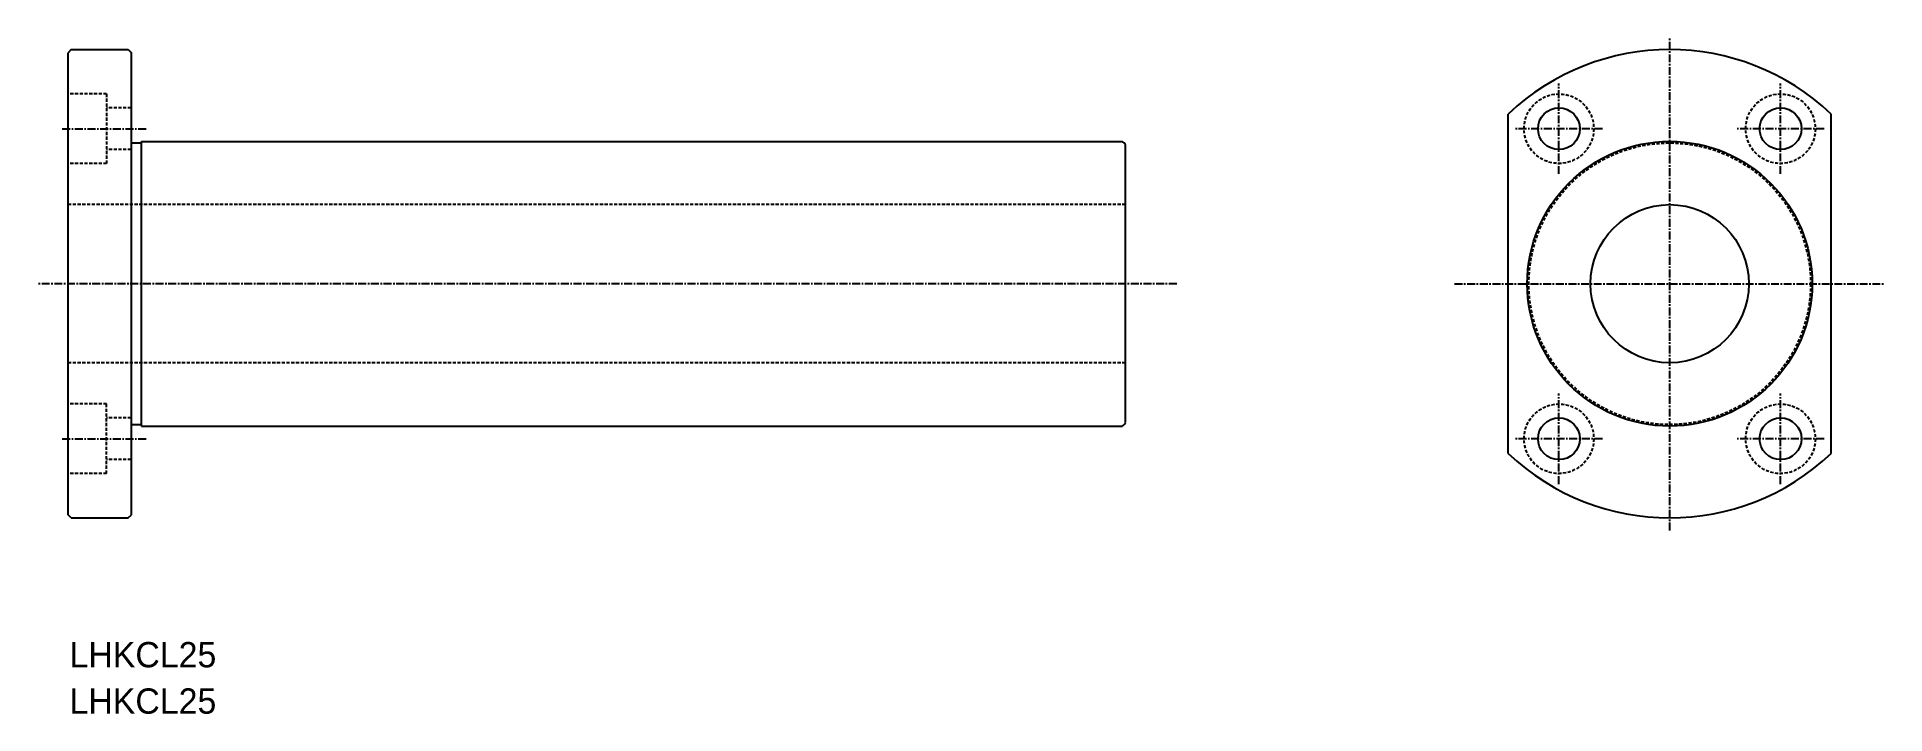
# Model space of a CAD drawing. Extents: x 243 to 535, y 130 to 238.
import ezdxf

# ---------------------------------------------------------------- set-up
doc = ezdxf.new("R2010")
doc.units = 0
doc.linetypes.add('CENTER', pattern=[2, 1.25, -0.25, 0.25, -0.25])
doc.linetypes.add('DASHED', pattern=[0.75, 0.5, -0.25])
doc.layers.get('0').update_dxf_attribs({"linetype": 'CONTINUOUS'})
doc.layers.add('CENTER', color=1, linetype='CENTER')

msp = doc.modelspace()

# ---------------------------------------------------------------- linework, layer by layer
at = {"color": 7, "linetype": 'CONTINUOUS'}
for p, q in [((248.83, 235.5), (248.33, 235)), ((248.33, 162), (248.33, 235)), ((248.83, 235.5), (257.83, 235.5)), ((257.83, 235.5), (258.33, 235)), ((258.33, 162), (258.33, 235)), ((475.78, 171.69), (475.78, 225.31)), ((526.78, 171.69), (526.78, 225.31)), ((258.33, 220.75), (259.93, 220.75)), ((259.93, 221), (414.78, 221)), ((259.93, 176), (259.93, 221)), ((415.33, 176.55), (415.33, 220.46)), ((258.33, 176.25), (259.93, 176.25)), ((259.93, 176), (414.78, 176)), ((248.83, 161.5), (248.33, 162)), ((248.83, 161.5), (257.83, 161.5)), ((257.83, 161.5), (258.33, 162))]:
    msp.add_line(p, q, dxfattribs=at)
at = {"color": 3, "linetype": 'DASHED'}
for p, q in [((254.43, 228.5), (248.33, 228.5)), ((254.43, 228.5), (254.43, 217.5)), ((258.29, 226.3), (254.43, 226.3)), ((258.29, 219.7), (254.43, 219.7)), ((254.43, 217.5), (248.33, 217.5)), ((415.33, 211), (248.33, 211)), ((415.33, 186), (248.33, 186)), ((254.43, 179.5), (248.33, 179.5)), ((254.43, 168.5), (254.43, 179.5)), ((258.29, 177.3), (254.43, 177.3)), ((258.29, 170.7), (254.43, 170.7)), ((254.43, 168.5), (248.33, 168.5))]:
    msp.add_line(p, q, dxfattribs=at)
for centre, radius in [((483.78, 223), 5.5), ((518.78, 223), 5.5), ((501.28, 198.5), 22.25), ((483.78, 174), 5.5), ((518.78, 174), 5.5)]:
    msp.add_circle(centre, radius, dxfattribs=at)
at = {"color": 7, "linetype": 'CONTINUOUS'}
for centre, radius in [((483.78, 223), 3.3), ((518.78, 223), 3.3), ((501.28, 198.5), 22.5), ((501.28, 198.5), 12.5), ((483.78, 174), 3.3), ((518.78, 174), 3.3)]:
    msp.add_circle(centre, radius, dxfattribs=at)
for centre, radius, start, end in [((501.28, 198.5), 37, 46.434, 133.566), ((414.18, 219.85), 1.3, 27.7958, 62.2042), ((414.18, 177.15), 1.3, 297.7958, 332.2042), ((501.28, 198.5), 37, 226.434, 313.566)]:
    msp.add_arc(centre, radius, start, end, dxfattribs=at)
at = {"layer": 'CENTER', "color": 1, "linetype": 'CENTER'}
for p, q in [((501.28, 159.5), (501.28, 237.5)), ((483.78, 215.85), (483.78, 230.16)), ((518.78, 215.85), (518.78, 230.16)), ((247.41, 223), (260.67, 223)), ((490.66, 223), (476.9, 223)), ((525.66, 223), (511.9, 223)), ((423.42, 198.5), (243.43, 198.5)), ((467.28, 198.5), (535.28, 198.5)), ((483.78, 166.85), (483.78, 181.16)), ((518.78, 166.85), (518.78, 181.16)), ((247.41, 174), (260.67, 174)), ((490.66, 174), (476.9, 174)), ((525.66, 174), (511.9, 174))]:
    msp.add_line(p, q, dxfattribs=at)

# ---------------------------------------------------------------- texts
at = {"color": 7, "linetype": 'CONTINUOUS'}
for p in [(248.56, 137.88), (248.56, 130.55)]:
    msp.add_text('LHKCL25', height=4, dxfattribs=at).set_placement(p)

doc.saveas('drawing.dxf')
